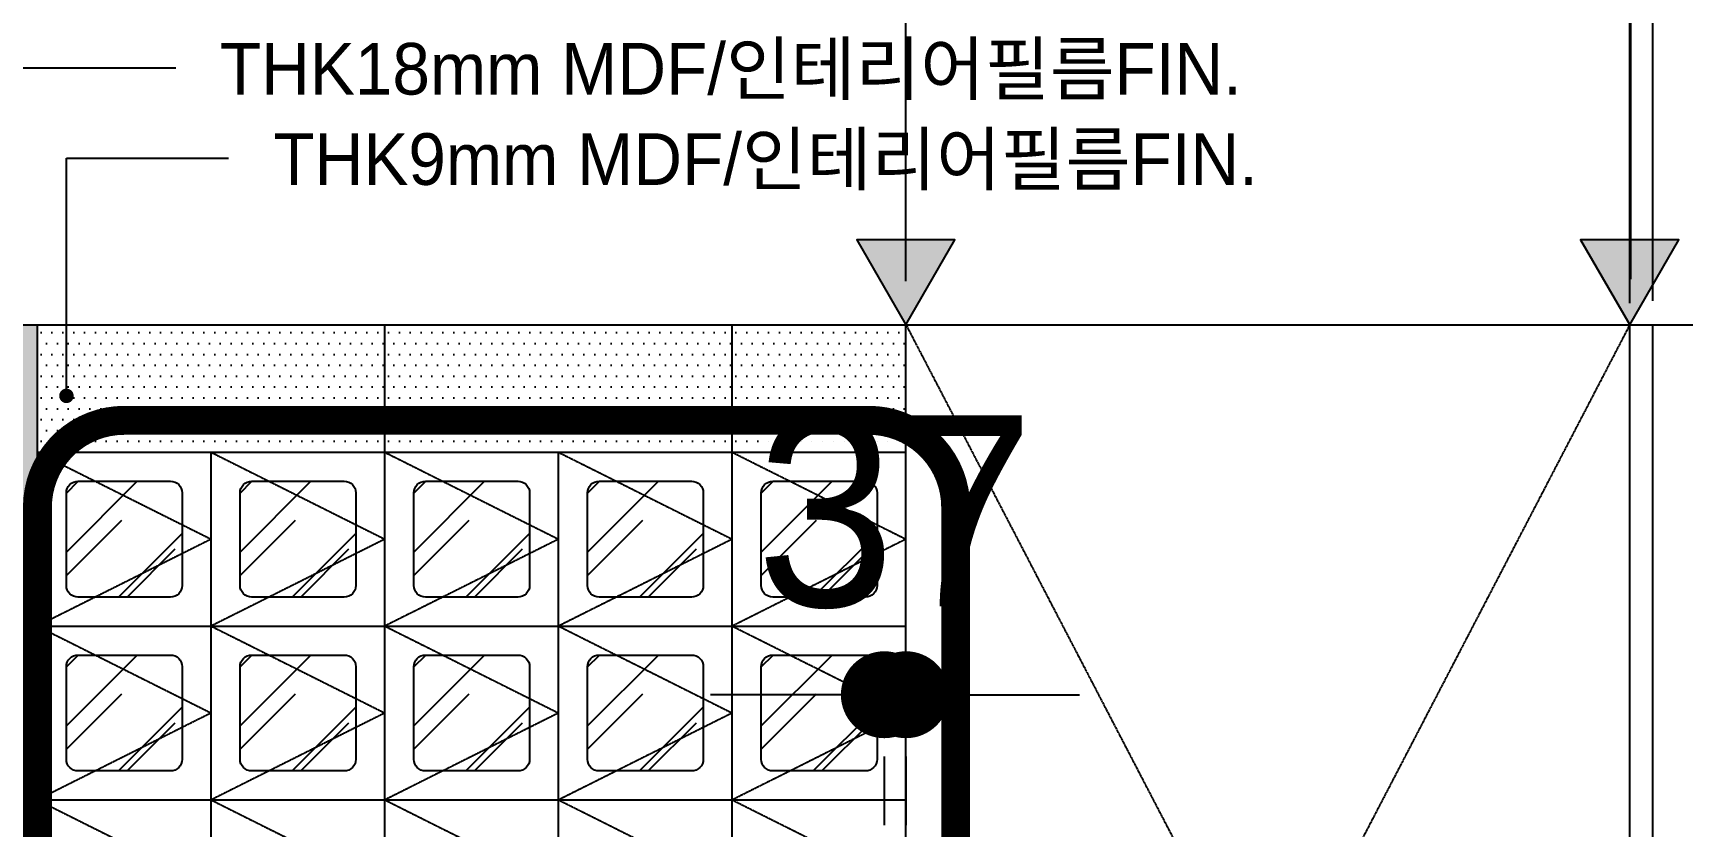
# Model space of a CAD drawing. Header units: millimetres. Extents: x 2050 to 23193, y 1089 to 24925.
# Drawn here: x 7106 to 9956, y 20549 to 21919 of the extents above; entities that cross this region are included whole.
import ezdxf
from ezdxf.enums import TextEntityAlignment as Align

# ---------------------------------------------------------------- set-up
doc = ezdxf.new("R2010")
doc.units = ezdxf.units.MM
for name, pattern in [('CENTER2', [28.575, 19.05, -3.175, 3.175, -3.175]), ('CONTINOUS', [0]), ('HIDDEN2', [1, 0.5, -0.5])]:
    doc.linetypes.add(name, pattern=pattern)
doc.layers.add('벽선_외벽', color=2, linetype='Continuous')
doc.styles.add('도면타이틀', font='')
doc.styles.add('아트애이앤이', font='HYWULM.TTF')
doc.styles.get('도면타이틀').set_extended_font_data('HY울릉도L')
doc.dimstyles.new('dfsfsf', dxfattribs={"dimscale": 50, "dimtxt": 2.2, "dimasz": 1, "dimexe": 1.5, "dimexo": 1.5, "dimgap": 1, "dimtad": 1, "dimdec": 0, "dimlunit": 6, "dimtxsty": '도면타이틀', "dimblk": 'DOT', "dimcen": 2.5, "dimclrd": 9, "dimclre": 9, "dimclrt": 7, "dimadec": 0, "dimazin": 0, "dimtfac": 1, "dimtdec": 0, "dimtix": 1, "dimtmove": 2, "dimatfit": 3, "dimldrblk": 'DOT', "dimfxl": 1.5, "dimarcsym": 0})
doc.dimstyles.new('dgdfgdhthth', dxfattribs={"dimscale": 50, "dimtxt": 2.2, "dimasz": 1, "dimexe": 1.5, "dimexo": 1.5, "dimgap": 1, "dimtad": 1, "dimdec": 0, "dimlunit": 6, "dimtxsty": '도면타이틀', "dimblk": 'DOT', "dimcen": 2.5, "dimclrd": 9, "dimclre": 9, "dimclrt": 7, "dimadec": 0, "dimazin": 0, "dimtfac": 1, "dimtdec": 0, "dimtix": 1, "dimtmove": 2, "dimatfit": 3, "dimldrblk": 'DOT', "dimfxl": 1.5, "dimarcsym": 0})
doc.dimstyles.new('아트애이앤이', dxfattribs={"dimscale": 150, "dimtxt": 2.2, "dimasz": 1, "dimexe": 1.5, "dimexo": 1.5, "dimgap": 1, "dimtad": 1, "dimdec": 0, "dimlunit": 6, "dimtxsty": '도면타이틀', "dimblk": 'DOT', "dimcen": 2.5, "dimclrd": 115, "dimclre": 115, "dimclrt": 7, "dimadec": 0, "dimazin": 0, "dimtfac": 1, "dimtdec": 0, "dimtix": 1, "dimtmove": 2, "dimatfit": 3, "dimldrblk": 'DOT', "dimfxl": 1.5, "dimarcsym": 0})
pattern_1 = [(0, (308901.143, 580077.199), (9.375, 18.75), [0, -18.75])]

# ---------------------------------------------------------------- blocks, each defined once
blk = doc.blocks.new('_Dot')
at = {"color": 0, "linetype": 'ByBlock', "lineweight": -2}
blk.add_line((-0.5, 0), (-1, 0), dxfattribs=at)
at = {"color": 0, "linetype": 'ByBlock', "const_width": 0.5}
blk.add_lwpolyline([(-0.25, 0, 1), (0.25, 0, 1)], format="xyb", close=True, dxfattribs=at)
blk = doc.blocks.new('*D124')
at = {"layer": 'Defpoints', "color": 0, "linetype": 'Continuous', "ltscale": 2, "transparency": 16777216}
for p in [(8613.5, 22422.5), (7013.5, 21415.8), (8613.5, 21415.8)]:
    blk.add_point(p, dxfattribs=at)
at = {"layer": '벽선_외벽', "color": 115, "linetype": 'Continuous', "lineweight": -2, "ltscale": 2, "transparency": 16777216}
for p, q in [((7013.5, 21490.8), (7013.5, 22497.5)), ((8613.5, 21490.8), (8613.5, 22497.5)), ((7063.5, 22422.5), (8563.5, 22422.5))]:
    blk.add_line(p, q, dxfattribs=at)
at = {"layer": '벽선_외벽', "color": 115, "linetype": 'Continuous', "lineweight": -2, "ltscale": 2, "transparency": 16777216, "xscale": 50, "yscale": 50, "zscale": 50, "rotation": 180}
blk.add_blockref('_Dot', (7013.5, 22422.5), dxfattribs=at)
at = {"layer": '벽선_외벽', "color": 115, "linetype": 'Continuous', "lineweight": -2, "ltscale": 2, "transparency": 16777216, "xscale": 50, "yscale": 50, "zscale": 50}
blk.add_blockref('_Dot', (8613.5, 22422.5), dxfattribs=at)
at = {"layer": '벽선_외벽', "color": 7, "linetype": 'Continuous', "ltscale": 2, "transparency": 16777216, "insert": (7813.5, 22538.1), "char_height": 110, "attachment_point": 5, "style": '아트애이앤이'}
blk.add_mtext('1,600', dxfattribs=at)
blk = doc.blocks.new('*D125')
at = {"layer": 'Defpoints', "color": 0, "linetype": 'Continuous', "ltscale": 2, "transparency": 16777216}
for p in [(9865.2, 22422.5), (8613.5, 21415.8), (9865.2, 21419.6)]:
    blk.add_point(p, dxfattribs=at)
at = {"layer": '벽선_외벽', "color": 115, "linetype": 'Continuous', "lineweight": -2, "ltscale": 2, "transparency": 16777216}
for p, q in [((8613.5, 21490.8), (8613.5, 22497.5)), ((9865.2, 21494.6), (9865.2, 22497.5)), ((8663.5, 22422.5), (9815.2, 22422.5))]:
    blk.add_line(p, q, dxfattribs=at)
at = {"layer": '벽선_외벽', "color": 115, "linetype": 'Continuous', "lineweight": -2, "ltscale": 2, "transparency": 16777216, "xscale": 50, "yscale": 50, "zscale": 50, "rotation": 180}
blk.add_blockref('_Dot', (8613.5, 22422.5), dxfattribs=at)
at = {"layer": '벽선_외벽', "color": 115, "linetype": 'Continuous', "lineweight": -2, "ltscale": 2, "transparency": 16777216, "xscale": 50, "yscale": 50, "zscale": 50}
blk.add_blockref('_Dot', (9865.2, 22422.5), dxfattribs=at)
at = {"layer": '벽선_외벽', "color": 7, "linetype": 'Continuous', "ltscale": 2, "transparency": 16777216, "insert": (9239.3, 22538.1), "char_height": 110, "attachment_point": 5, "style": '아트애이앤이'}
blk.add_mtext('1,252', dxfattribs=at)
blk = doc.blocks.new('*D126')
at = {"layer": 'Defpoints', "color": 0, "linetype": 'Continuous', "ltscale": 2, "transparency": 16777216}
for p in [(9903.5, 22422.5), (9863.5, 21415.8), (9903.5, 21419.6)]:
    blk.add_point(p, dxfattribs=at)
at = {"layer": '벽선_외벽', "color": 115, "linetype": 'Continuous', "lineweight": -2, "ltscale": 2, "transparency": 16777216}
for p, q in [((9863.5, 21453.3), (9863.5, 22460)), ((9903.5, 21457.1), (9903.5, 22460)), ((9838.5, 22422.5), (9813.5, 22422.5)), ((9863.5, 22422.5), (9903.5, 22422.5)), ((9928.5, 22422.5), (9953.5, 22422.5))]:
    blk.add_line(p, q, dxfattribs=at)
at = {"layer": '벽선_외벽', "color": 115, "linetype": 'Continuous', "lineweight": -2, "ltscale": 2, "transparency": 16777216, "xscale": 25, "yscale": 25, "zscale": 25}
blk.add_blockref('_Dot', (9863.5, 22422.5), dxfattribs=at)
at = {"layer": '벽선_외벽', "color": 115, "linetype": 'Continuous', "lineweight": -2, "ltscale": 2, "transparency": 16777216, "xscale": 25, "yscale": 25, "zscale": 25, "rotation": 180}
blk.add_blockref('_Dot', (9903.5, 22422.5), dxfattribs=at)
at = {"layer": '벽선_외벽', "color": 7, "linetype": 'Continuous', "ltscale": 2, "transparency": 16777216, "insert": (9883.5, 22476.1), "char_height": 55, "attachment_point": 5, "style": '아트애이앤이'}
blk.add_mtext('40', dxfattribs=at)
blk = doc.blocks.new('*D127')
at = {"layer": 'Defpoints', "color": 0, "linetype": 'Continuous', "ltscale": 2, "transparency": 16777216}
for p in [(10103.5, 22422.5), (9903.5, 21419.6), (10103.5, 21419.6)]:
    blk.add_point(p, dxfattribs=at)
at = {"layer": '벽선_외벽', "color": 115, "linetype": 'Continuous', "lineweight": -2, "ltscale": 2, "transparency": 16777216}
for p, q in [((9903.5, 21457.1), (9903.5, 22460)), ((10103.5, 21457.1), (10103.5, 22460)), ((9928.5, 22422.5), (10078.5, 22422.5))]:
    blk.add_line(p, q, dxfattribs=at)
at = {"layer": '벽선_외벽', "color": 115, "linetype": 'Continuous', "lineweight": -2, "ltscale": 2, "transparency": 16777216, "xscale": 25, "yscale": 25, "zscale": 25, "rotation": 180}
blk.add_blockref('_Dot', (9903.5, 22422.5), dxfattribs=at)
at = {"layer": '벽선_외벽', "color": 115, "linetype": 'Continuous', "lineweight": -2, "ltscale": 2, "transparency": 16777216, "xscale": 25, "yscale": 25, "zscale": 25}
blk.add_blockref('_Dot', (10103.5, 22422.5), dxfattribs=at)
at = {"layer": '벽선_외벽', "color": 7, "linetype": 'Continuous', "ltscale": 2, "transparency": 16777216, "insert": (10003.5, 22476.1), "char_height": 55, "attachment_point": 5, "style": '아트애이앤이'}
blk.add_mtext('200', dxfattribs=at)
blk = doc.blocks.new('*D141')
at = {"layer": 'Defpoints', "color": 0, "linetype": 'Continuous', "ltscale": 2, "transparency": 16777216}
for p in [(16063.5, 22790.5), (4333.5, 21415.8), (16063.5, 21415.8)]:
    blk.add_point(p, dxfattribs=at)
at = {"layer": '벽선_외벽', "color": 115, "linetype": 'Continuous', "lineweight": -2, "ltscale": 2, "transparency": 16777216}
for p, q in [((4333.5, 21490.8), (4333.5, 22865.5)), ((16063.5, 21490.8), (16063.5, 22865.5)), ((4383.5, 22790.5), (16013.5, 22790.5))]:
    blk.add_line(p, q, dxfattribs=at)
at = {"layer": '벽선_외벽', "color": 115, "linetype": 'Continuous', "lineweight": -2, "ltscale": 2, "transparency": 16777216, "xscale": 50, "yscale": 50, "zscale": 50, "rotation": 180}
blk.add_blockref('_Dot', (4333.5, 22790.5), dxfattribs=at)
at = {"layer": '벽선_외벽', "color": 115, "linetype": 'Continuous', "lineweight": -2, "ltscale": 2, "transparency": 16777216, "xscale": 50, "yscale": 50, "zscale": 50}
blk.add_blockref('_Dot', (16063.5, 22790.5), dxfattribs=at)
at = {"layer": '벽선_외벽', "color": 7, "linetype": 'Continuous', "ltscale": 2, "transparency": 16777216, "insert": (10198.5, 22906.1), "char_height": 110, "attachment_point": 5, "style": '아트애이앤이'}
blk.add_mtext('11,730', dxfattribs=at)
blk = doc.blocks.new('DOT')
at = {"color": 0, "linetype": 'ByBlock'}
blk.add_line((-0.5, 0), (-1, 0), dxfattribs=at)
at = {"color": 0, "linetype": 'ByBlock', "const_width": 0.5}
blk.add_lwpolyline([(-0.25, 0, 1), (0.25, 0, 1)], format="xyb", close=True, dxfattribs=at)
blk = doc.blocks.new('*D107')
at = {"color": 115, "lineweight": -2, "ltscale": 2, "transparency": 16777216}
for p, q in [((8426.1, 20777.3), (8276.1, 20777.3)), ((8613.5, 20777.3), (8576.1, 20777.3)), ((8763.5, 20777.3), (8913.5, 20777.3)), ((8576.1, 20670.8), (8576.1, 20552.3)), ((8613.5, 20670.8), (8613.5, 20552.3))]:
    blk.add_line(p, q, dxfattribs=at)
at = {"layer": 'Defpoints', "color": 0, "ltscale": 2, "transparency": 16777216}
for p in [(8576.1, 20895.8), (8613.5, 20895.8), (8576.1, 20777.3)]:
    blk.add_point(p, dxfattribs=at)
at = {"color": 115, "lineweight": -2, "ltscale": 2, "transparency": 16777216, "xscale": 150, "yscale": 150, "zscale": 150}
blk.add_blockref('_Dot', (8576.1, 20777.3), dxfattribs=at)
at = {"color": 115, "lineweight": -2, "ltscale": 2, "transparency": 16777216, "xscale": 150, "yscale": 150, "zscale": 150, "rotation": 180}
blk.add_blockref('_Dot', (8613.5, 20777.3), dxfattribs=at)
at = {"color": 7, "ltscale": 2, "transparency": 16777216, "insert": (8594.8, 21092.3), "char_height": 330, "attachment_point": 5, "style": '도면타이틀'}
blk.add_mtext('37', dxfattribs=at)

msp = doc.modelspace()

# ---------------------------------------------------------------- hatches: boundary and pattern name
at = {"ltscale": 2, "transparency": 33554534}
h = msp.add_hatch(color=1, dxfattribs=at)
h.dxf.hatch_style = 1
h.paths.add_polyline_path([(8613.5, 21415.8), (8698.2, 21562.7), (8528.7, 21562.7)])
h = msp.add_hatch(color=1, dxfattribs=at)
h.dxf.hatch_style = 1
h.paths.add_polyline_path([(9863.5, 21415.8), (9948.2, 21562.7), (9778.7, 21562.7)])
h = msp.add_hatch(dxfattribs=at)
h.set_pattern_fill('DOTS,_O', color=8, scale=300)
h.set_pattern_definition(pattern_1)
h.paths.add_polyline_path([(7113.5, 21415.8), (7013.5, 21415.8), (7013.5, 19016.1), (7113.5, 19016.1)])
h = msp.add_hatch(dxfattribs=at)
h.set_pattern_fill('DOTS,_O', color=8, scale=300)
h.set_pattern_definition(pattern_1)
h.paths.add_polyline_path([(7713.5, 21195.8), (7713.5, 21415.8), (7113.5, 21415.8), (7113.5, 21195.8)])
h = msp.add_hatch(dxfattribs=at)
h.set_pattern_fill('DOTS,_O', color=8, scale=300)
h.set_pattern_definition(pattern_1)
h.paths.add_polyline_path([(7713.5, 21415.8), (7713.5, 21195.8), (8313.5, 21195.8), (8313.5, 21415.8)])
h = msp.add_hatch(dxfattribs=at)
h.set_pattern_fill('DOTS,_O', color=8, scale=300)
h.set_pattern_definition(pattern_1)
h.paths.add_polyline_path([(8613.5, 21195.8), (8613.5, 21415.8), (8313.5, 21415.8), (8313.5, 21195.8)])
at = {"ltscale": 2}
h = msp.add_hatch(dxfattribs=at)
h.set_pattern_fill('AR-RROOF', color=8, scale=150, angle=45, style=0)
h.set_pattern_definition([(45, (308901.14, 580077.2), (127.27922, 339.411255), [2250, -300, 750, -150]), (45, (308989.18, 580271.3), (-247.13382, 35.001786), [450, -49.5, 900, -112.5]), (45, (308864.02, 580220.39), (480.479058, 622.607521), [1200, -210, 600, -150])])
edge = h.paths.add_edge_path()
edge.add_line((7183.5, 21145.8), (7343.5, 21145.8))
edge.add_arc((7343.5, 21125.8), 20, 0, 90, ccw=False)
edge.add_line((7363.5, 21125.8), (7363.5, 20965.8))
edge.add_arc((7343.5, 20965.8), 20, -90, 0, ccw=False)
edge.add_line((7343.5, 20945.8), (7183.5, 20945.8))
edge.add_arc((7183.5, 20965.8), 20, 180, 270, ccw=False)
edge.add_line((7163.5, 20965.8), (7163.5, 21125.8))
edge.add_arc((7183.5, 21125.8), 20, 90, 180, ccw=False)
h = msp.add_hatch(dxfattribs=at)
h.set_pattern_fill('AR-RROOF', color=8, scale=150, angle=45, style=0)
h.set_pattern_definition([(45, (309201.14, 580077.2), (127.27922, 339.411255), [2250, -300, 750, -150]), (45, (309289.18, 580271.3), (-247.13382, 35.001786), [450, -49.5, 900, -112.5]), (45, (309164.02, 580220.39), (480.479058, 622.607521), [1200, -210, 600, -150])])
edge = h.paths.add_edge_path()
edge.add_line((7483.5, 21145.8), (7643.5, 21145.8))
edge.add_arc((7643.5, 21125.8), 20, 0, 90, ccw=False)
edge.add_line((7663.5, 21125.8), (7663.5, 20965.8))
edge.add_arc((7643.5, 20965.8), 20, -90, 0, ccw=False)
edge.add_line((7643.5, 20945.8), (7483.5, 20945.8))
edge.add_arc((7483.5, 20965.8), 20, 180, 270, ccw=False)
edge.add_line((7463.5, 20965.8), (7463.5, 21125.8))
edge.add_arc((7483.5, 21125.8), 20, 90, 180, ccw=False)
h = msp.add_hatch(dxfattribs=at)
h.set_pattern_fill('AR-RROOF', color=8, scale=150, angle=45, style=0)
h.set_pattern_definition([(45, (309501.14, 580077.2), (127.27922, 339.411255), [2250, -300, 750, -150]), (45, (309589.18, 580271.3), (-247.13382, 35.001786), [450, -49.5, 900, -112.5]), (45, (309464.02, 580220.39), (480.479058, 622.607521), [1200, -210, 600, -150])])
edge = h.paths.add_edge_path()
edge.add_line((7783.5, 21145.8), (7943.5, 21145.8))
edge.add_arc((7943.5, 21125.8), 20, 0, 90, ccw=False)
edge.add_line((7963.5, 21125.8), (7963.5, 20965.8))
edge.add_arc((7943.5, 20965.8), 20, -90, 0, ccw=False)
edge.add_line((7943.5, 20945.8), (7783.5, 20945.8))
edge.add_arc((7783.5, 20965.8), 20, 180, 270, ccw=False)
edge.add_line((7763.5, 20965.8), (7763.5, 21125.8))
edge.add_arc((7783.5, 21125.8), 20, 90, 180, ccw=False)
h = msp.add_hatch(dxfattribs=at)
h.set_pattern_fill('AR-RROOF', color=8, scale=150, angle=45, style=0)
h.set_pattern_definition([(45, (309801.14, 580077.2), (127.27922, 339.411255), [2250, -300, 750, -150]), (45, (309889.18, 580271.3), (-247.13382, 35.001786), [450, -49.5, 900, -112.5]), (45, (309764.02, 580220.39), (480.479058, 622.607521), [1200, -210, 600, -150])])
edge = h.paths.add_edge_path()
edge.add_line((8083.5, 21145.8), (8243.5, 21145.8))
edge.add_arc((8243.5, 21125.8), 20, 0, 90, ccw=False)
edge.add_line((8263.5, 21125.8), (8263.5, 20965.8))
edge.add_arc((8243.5, 20965.8), 20, -90, 0, ccw=False)
edge.add_line((8243.5, 20945.8), (8083.5, 20945.8))
edge.add_arc((8083.5, 20965.8), 20, 180, 270, ccw=False)
edge.add_line((8063.5, 20965.8), (8063.5, 21125.8))
edge.add_arc((8083.5, 21125.8), 20, 90, 180, ccw=False)
h = msp.add_hatch(dxfattribs=at)
h.set_pattern_fill('AR-RROOF', color=8, scale=150, angle=45, style=0)
h.set_pattern_definition([(45, (310101.14, 580077.2), (127.27922, 339.411255), [2250, -300, 750, -150]), (45, (310189.18, 580271.3), (-247.13382, 35.001786), [450, -49.5, 900, -112.5]), (45, (310064.02, 580220.39), (480.479058, 622.607521), [1200, -210, 600, -150])])
edge = h.paths.add_edge_path()
edge.add_line((8383.5, 21145.8), (8543.5, 21145.8))
edge.add_arc((8543.5, 21125.8), 20, 0, 90, ccw=False)
edge.add_line((8563.5, 21125.8), (8563.5, 20965.8))
edge.add_arc((8543.5, 20965.8), 20, -90, 0, ccw=False)
edge.add_line((8543.5, 20945.8), (8383.5, 20945.8))
edge.add_arc((8383.5, 20965.8), 20, 180, 270, ccw=False)
edge.add_line((8363.5, 20965.8), (8363.5, 21125.8))
edge.add_arc((8383.5, 21125.8), 20, 90, 180, ccw=False)
h = msp.add_hatch(dxfattribs=at)
h.set_pattern_fill('AR-RROOF', color=8, scale=150, angle=45, style=0)
h.set_pattern_definition([(45, (308901.14, 579777.2), (127.27922, 339.411255), [2250, -300, 750, -150]), (45, (308989.18, 579971.3), (-247.13382, 35.001786), [450, -49.5, 900, -112.5]), (45, (308864.02, 579920.39), (480.479058, 622.607521), [1200, -210, 600, -150])])
edge = h.paths.add_edge_path()
edge.add_line((7183.5, 20845.8), (7343.5, 20845.8))
edge.add_arc((7343.5, 20825.8), 20, 0, 90, ccw=False)
edge.add_line((7363.5, 20825.8), (7363.5, 20665.8))
edge.add_arc((7343.5, 20665.8), 20, -90, 0, ccw=False)
edge.add_line((7343.5, 20645.8), (7183.5, 20645.8))
edge.add_arc((7183.5, 20665.8), 20, 180, 270, ccw=False)
edge.add_line((7163.5, 20665.8), (7163.5, 20825.8))
edge.add_arc((7183.5, 20825.8), 20, 90, 180, ccw=False)
h = msp.add_hatch(dxfattribs=at)
h.set_pattern_fill('AR-RROOF', color=8, scale=150, angle=45, style=0)
h.set_pattern_definition([(45, (309201.14, 579777.2), (127.27922, 339.411255), [2250, -300, 750, -150]), (45, (309289.18, 579971.3), (-247.13382, 35.001786), [450, -49.5, 900, -112.5]), (45, (309164.02, 579920.39), (480.479058, 622.607521), [1200, -210, 600, -150])])
edge = h.paths.add_edge_path()
edge.add_line((7483.5, 20845.8), (7643.5, 20845.8))
edge.add_arc((7643.5, 20825.8), 20, 0, 90, ccw=False)
edge.add_line((7663.5, 20825.8), (7663.5, 20665.8))
edge.add_arc((7643.5, 20665.8), 20, -90, 0, ccw=False)
edge.add_line((7643.5, 20645.8), (7483.5, 20645.8))
edge.add_arc((7483.5, 20665.8), 20, 180, 270, ccw=False)
edge.add_line((7463.5, 20665.8), (7463.5, 20825.8))
edge.add_arc((7483.5, 20825.8), 20, 90, 180, ccw=False)
h = msp.add_hatch(dxfattribs=at)
h.set_pattern_fill('AR-RROOF', color=8, scale=150, angle=45, style=0)
h.set_pattern_definition([(45, (309501.14, 579777.2), (127.27922, 339.411255), [2250, -300, 750, -150]), (45, (309589.18, 579971.3), (-247.13382, 35.001786), [450, -49.5, 900, -112.5]), (45, (309464.02, 579920.39), (480.479058, 622.607521), [1200, -210, 600, -150])])
edge = h.paths.add_edge_path()
edge.add_line((7783.5, 20845.8), (7943.5, 20845.8))
edge.add_arc((7943.5, 20825.8), 20, 0, 90, ccw=False)
edge.add_line((7963.5, 20825.8), (7963.5, 20665.8))
edge.add_arc((7943.5, 20665.8), 20, -90, 0, ccw=False)
edge.add_line((7943.5, 20645.8), (7783.5, 20645.8))
edge.add_arc((7783.5, 20665.8), 20, 180, 270, ccw=False)
edge.add_line((7763.5, 20665.8), (7763.5, 20825.8))
edge.add_arc((7783.5, 20825.8), 20, 90, 180, ccw=False)
h = msp.add_hatch(dxfattribs=at)
h.set_pattern_fill('AR-RROOF', color=8, scale=150, angle=45, style=0)
h.set_pattern_definition([(45, (309801.14, 579777.2), (127.27922, 339.411255), [2250, -300, 750, -150]), (45, (309889.18, 579971.3), (-247.13382, 35.001786), [450, -49.5, 900, -112.5]), (45, (309764.02, 579920.39), (480.479058, 622.607521), [1200, -210, 600, -150])])
edge = h.paths.add_edge_path()
edge.add_line((8083.5, 20845.8), (8243.5, 20845.8))
edge.add_arc((8243.5, 20825.8), 20, 0, 90, ccw=False)
edge.add_line((8263.5, 20825.8), (8263.5, 20665.8))
edge.add_arc((8243.5, 20665.8), 20, -90, 0, ccw=False)
edge.add_line((8243.5, 20645.8), (8083.5, 20645.8))
edge.add_arc((8083.5, 20665.8), 20, 180, 270, ccw=False)
edge.add_line((8063.5, 20665.8), (8063.5, 20825.8))
edge.add_arc((8083.5, 20825.8), 20, 90, 180, ccw=False)
h = msp.add_hatch(dxfattribs=at)
h.set_pattern_fill('AR-RROOF', color=8, scale=150, angle=45, style=0)
h.set_pattern_definition([(45, (310101.14, 579777.2), (127.27922, 339.411255), [2250, -300, 750, -150]), (45, (310189.18, 579971.3), (-247.13382, 35.001786), [450, -49.5, 900, -112.5]), (45, (310064.02, 579920.39), (480.479058, 622.607521), [1200, -210, 600, -150])])
edge = h.paths.add_edge_path()
edge.add_line((8383.5, 20845.8), (8543.5, 20845.8))
edge.add_arc((8543.5, 20825.8), 20, 0, 90, ccw=False)
edge.add_line((8563.5, 20825.8), (8563.5, 20665.8))
edge.add_arc((8543.5, 20665.8), 20, -90, 0, ccw=False)
edge.add_line((8543.5, 20645.8), (8383.5, 20645.8))
edge.add_arc((8383.5, 20665.8), 20, 180, 270, ccw=False)
edge.add_line((8363.5, 20665.8), (8363.5, 20825.8))
edge.add_arc((8383.5, 20825.8), 20, 90, 180, ccw=False)

# ---------------------------------------------------------------- linework, layer by layer
at = {"color": 3, "linetype": 'CONTINOUS', "ltscale": 0.5}
for p, q in [((4333.5, 21415.8), (16063.5, 21415.8)), ((7113.5, 19015.8), (7113.5, 21415.8)), ((9863.5, 19015.8), (9863.5, 21415.8))]:
    msp.add_line(p, q, dxfattribs=at)
at = {"color": 6, "linetype": 'CONTINOUS', "ltscale": 0.5}
for p, q in [((7713.5, 21195.8), (7713.5, 21415.8)), ((8313.5, 21195.8), (8313.5, 21415.8)), ((7113.5, 21195.8), (8613.5, 21195.8)), ((7413.5, 19095.8), (7413.5, 21195.8)), ((7713.5, 19095.8), (7713.5, 21195.8)), ((8013.5, 19095.8), (8013.5, 21195.8)), ((8313.5, 19095.8), (8313.5, 21195.8)), ((7113.5, 20895.8), (8613.5, 20895.8)), ((7113.5, 20595.8), (8613.5, 20595.8))]:
    msp.add_line(p, q, dxfattribs=at)
at = {"color": 4, "linetype": 'CONTINOUS', "ltscale": 0.5}
msp.add_line((8613.5, 19015.8), (8613.5, 21415.8), dxfattribs=at)
at = {"color": 1, "linetype": 'CENTER2', "ltscale": 0.05}
for p, q in [((9863.5, 21415.8), (8613.5, 19015.8)), ((8613.5, 21415.8), (9863.5, 19015.8))]:
    msp.add_line(p, q, dxfattribs=at)
at = {"color": 5, "linetype": 'CONTINOUS', "ltscale": 0.5}
msp.add_line((9903.5, 19015.8), (9903.5, 21415.8), dxfattribs=at)
at = {"color": 1, "ltscale": 2}
for points in [[(8613.5, 21415.8), (8698.2, 21562.7), (8528.7, 21562.7)], [(9863.5, 21415.8), (9948.2, 21562.7), (9778.7, 21562.7)]]:
    msp.add_lwpolyline(points, close=True, dxfattribs=at)
at = {"color": 1, "linetype": 'HIDDEN2', "const_width": 50}
msp.add_lwpolyline([(8549.4, 21250.9), (7263.5, 21250.9, 0.414214), (7113.5, 21100.9), (7113.5, 19082.1, 0.414214), (7263.5, 18932.1), (8549.4, 18932.1, 0.414214), (8699.4, 19082.1), (8699.4, 21100.9, 0.414214)], format="xyb", close=True, dxfattribs=at)
at = {"color": 1, "linetype": 'CENTER2', "ltscale": 0.04}
for points in [[(7113.5, 21195.8), (7413.5, 21045.8), (7113.5, 20895.8)], [(7413.5, 21195.8), (7713.5, 21045.8), (7413.5, 20895.8)], [(7713.5, 21195.8), (8013.5, 21045.8), (7713.5, 20895.8)], [(8013.5, 21195.8), (8313.5, 21045.8), (8013.5, 20895.8)], [(8313.5, 21195.8), (8613.5, 21045.8), (8313.5, 20895.8)], [(7113.5, 20895.8), (7413.5, 20745.8), (7113.5, 20595.8)], [(7413.5, 20895.8), (7713.5, 20745.8), (7413.5, 20595.8)], [(7713.5, 20895.8), (8013.5, 20745.8), (7713.5, 20595.8)], [(8013.5, 20895.8), (8313.5, 20745.8), (8013.5, 20595.8)], [(8313.5, 20895.8), (8613.5, 20745.8), (8313.5, 20595.8)], [(7113.5, 20595.8), (7413.5, 20445.8), (7113.5, 20295.8)], [(7413.5, 20595.8), (7713.5, 20445.8), (7413.5, 20295.8)], [(7713.5, 20595.8), (8013.5, 20445.8), (7713.5, 20295.8)], [(8013.5, 20595.8), (8313.5, 20445.8), (8013.5, 20295.8)], [(8313.5, 20595.8), (8613.5, 20445.8), (8313.5, 20295.8)]]:
    msp.add_lwpolyline(points, dxfattribs=at)
at = {"color": 6, "ltscale": 2}
for points in [[(7183.5, 21145.8), (7343.5, 21145.8, -0.414214), (7363.5, 21125.8), (7363.5, 20965.8, -0.414214), (7343.5, 20945.8), (7183.5, 20945.8, -0.414214), (7163.5, 20965.8), (7163.5, 21125.8, -0.414214)], [(7483.5, 21145.8), (7643.5, 21145.8, -0.414214), (7663.5, 21125.8), (7663.5, 20965.8, -0.414214), (7643.5, 20945.8), (7483.5, 20945.8, -0.414214), (7463.5, 20965.8), (7463.5, 21125.8, -0.414214)], [(7783.5, 21145.8), (7943.5, 21145.8, -0.414214), (7963.5, 21125.8), (7963.5, 20965.8, -0.414214), (7943.5, 20945.8), (7783.5, 20945.8, -0.414214), (7763.5, 20965.8), (7763.5, 21125.8, -0.414214)], [(8083.5, 21145.8), (8243.5, 21145.8, -0.414214), (8263.5, 21125.8), (8263.5, 20965.8, -0.414214), (8243.5, 20945.8), (8083.5, 20945.8, -0.414214), (8063.5, 20965.8), (8063.5, 21125.8, -0.414214)], [(8383.5, 21145.8), (8543.5, 21145.8, -0.414214), (8563.5, 21125.8), (8563.5, 20965.8, -0.414214), (8543.5, 20945.8), (8383.5, 20945.8, -0.414214), (8363.5, 20965.8), (8363.5, 21125.8, -0.414214)], [(7183.5, 20845.8), (7343.5, 20845.8, -0.414214), (7363.5, 20825.8), (7363.5, 20665.8, -0.414214), (7343.5, 20645.8), (7183.5, 20645.8, -0.414214), (7163.5, 20665.8), (7163.5, 20825.8, -0.414214)], [(7483.5, 20845.8), (7643.5, 20845.8, -0.414214), (7663.5, 20825.8), (7663.5, 20665.8, -0.414214), (7643.5, 20645.8), (7483.5, 20645.8, -0.414214), (7463.5, 20665.8), (7463.5, 20825.8, -0.414214)], [(7783.5, 20845.8), (7943.5, 20845.8, -0.414214), (7963.5, 20825.8), (7963.5, 20665.8, -0.414214), (7943.5, 20645.8), (7783.5, 20645.8, -0.414214), (7763.5, 20665.8), (7763.5, 20825.8, -0.414214)], [(8083.5, 20845.8), (8243.5, 20845.8, -0.414214), (8263.5, 20825.8), (8263.5, 20665.8, -0.414214), (8243.5, 20645.8), (8083.5, 20645.8, -0.414214), (8063.5, 20665.8), (8063.5, 20825.8, -0.414214)], [(8383.5, 20845.8), (8543.5, 20845.8, -0.414214), (8563.5, 20825.8), (8563.5, 20665.8, -0.414214), (8543.5, 20645.8), (8383.5, 20645.8, -0.414214), (8363.5, 20665.8), (8363.5, 20825.8, -0.414214)]]:
    msp.add_lwpolyline(points, format="xyb", close=True, dxfattribs=at)

# ---------------------------------------------------------------- texts
at = {"color": 7, "linetype": 'Continuous', "style": '아트애이앤이'}
for s, p in [('THK18mm MDF/인테리어필름FIN.', (8311.2, 21857.7)), ('THK9mm MDF/인테리어필름FIN.', (8371.2, 21701.8))]:
    msp.add_text(s, height=89.1, dxfattribs=at).set_placement(p, align=Align.MIDDLE_CENTER)

# ---------------------------------------------------------------- dimensions: what is measured, and where the dimension line sits
at = {"ltscale": 2}
dim = msp.add_linear_dim(base=(8576.1, 20777.3), p1=(8613.5, 20895.8), p2=(8576.1, 20895.8), dimstyle='아트애이앤이', override={"dimldrblk": 'DOT'}, dxfattribs=at)
dim.commit()
dim.dimension.update_dxf_attribs({"geometry": '*D107', "text_midpoint": (8594.8, 21092.3)})
at = {"layer": '벽선_외벽', "color": 1, "linetype": 'Continuous', "ltscale": 2}
for base, p1, p2, override, picture, middle in [((16063.5, 22790.5), (4333.5, 21415.8), (16063.5, 21415.8), {"dimtxsty": '아트애이앤이', "dimclrd": 115, "dimclre": 115}, '*D141', (10198.5, 22906.1)), ((8613.5, 22422.5), (7013.5, 21415.8), (8613.5, 21415.8), {"dimtxsty": '아트애이앤이', "dimclrd": 115, "dimclre": 115}, '*D124', (7813.5, 22538.1)), ((9865.2, 22422.5), (8613.5, 21415.8), (9865.2, 21419.6), {"dimtxsty": '아트애이앤이', "dimclrd": 115, "dimclre": 115}, '*D125', (9239.3, 22538.1)), ((9903.5, 22422.5), (9863.5, 21415.8), (9903.5, 21419.6), {"dimscale": 25, "dimtxsty": '아트애이앤이', "dimclrd": 115, "dimclre": 115}, '*D126', (9883.5, 22476.1)), ((10103.5, 22422.5), (9903.5, 21419.6), (10103.5, 21419.6), {"dimscale": 25, "dimtxsty": '아트애이앤이', "dimclrd": 115, "dimclre": 115}, '*D127', (10003.5, 22476.1))]:
    dim = msp.add_linear_dim(base=base, p1=p1, p2=p2, dimstyle='dgdfgdhthth', override=override, dxfattribs=at)
    dim.commit()
    dim.dimension.update_dxf_attribs({"geometry": picture, "text_midpoint": middle})

# ---------------------------------------------------------------- leaders
at = {"color": 3, "linetype": 'Continuous', "ltscale": 2}
for points in [[(7072.8, 21104.8), (7072.8, 21859.4), (7352.6, 21859.4)], [(7163.6, 21293.1), (7163.6, 21703.5), (7443.3, 21703.5)]]:
    msp.add_leader(points, dimstyle='dfsfsf', override={"dimasz": 0.5, "dimtad": 0, "dimtxsty": '아트애이앤이', "dimldrblk": 'DOT'}, dxfattribs=at)

doc.saveas('drawing.dxf')
